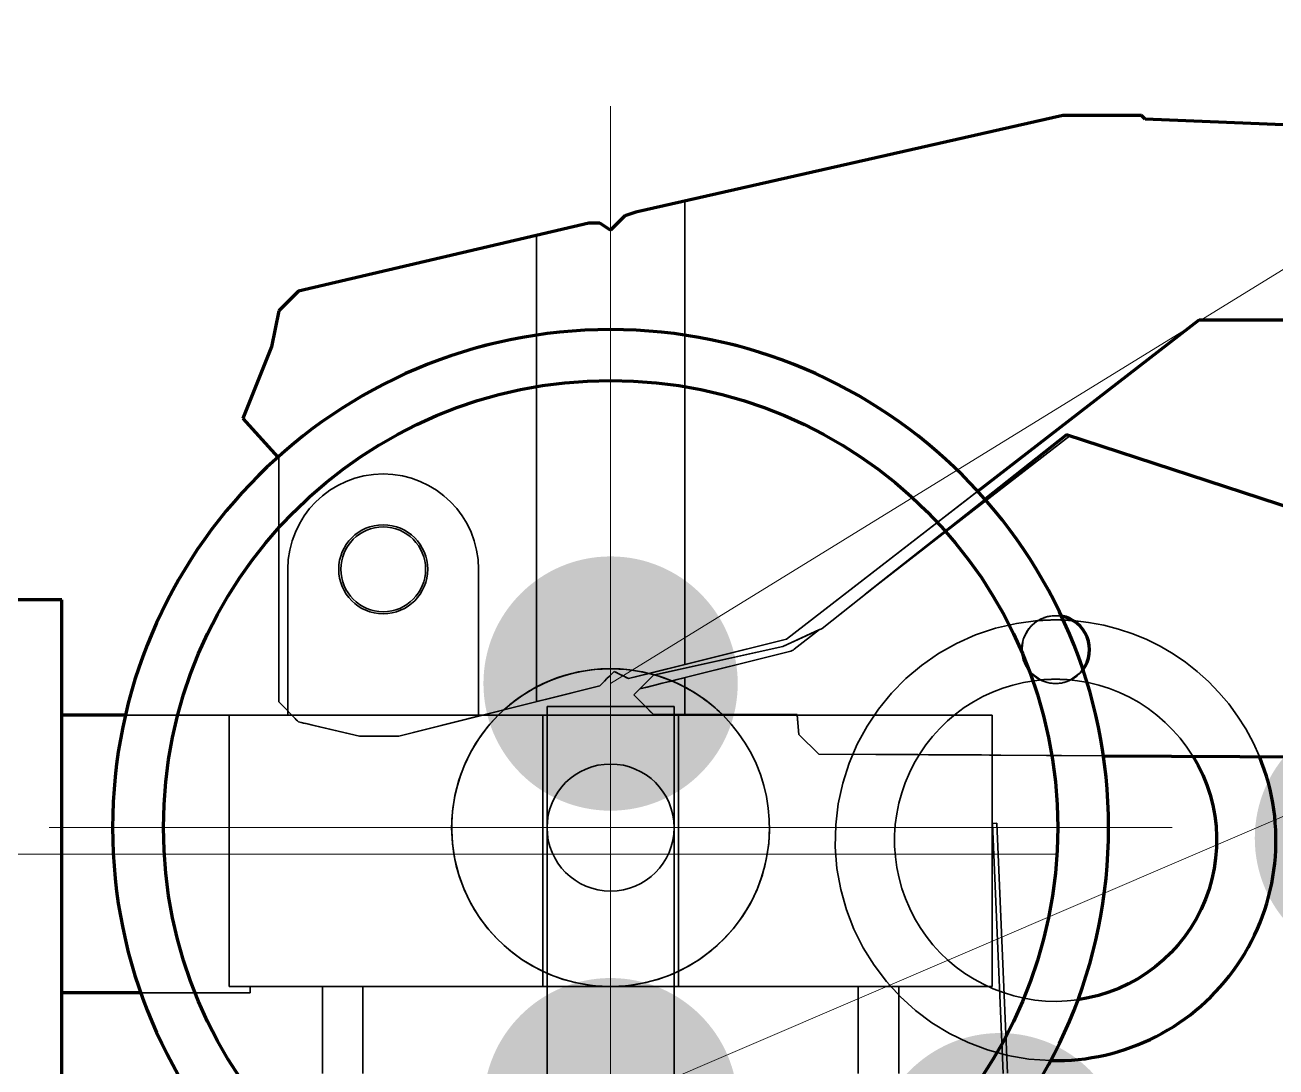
# Model space of a CAD drawing. Header units: millimetres. Extents: x 0 to 2208, y 0 to 420.
# Drawn here: x 87.72 to 93.62, y 216.48 to 221.4 of the extents above; entities that cross this region are included whole.
import ezdxf

# ---------------------------------------------------------------- set-up
doc = ezdxf.new("R2010")
doc.units = ezdxf.units.MM
doc.linetypes.add('IRAM-E-TRAZOS', pattern=[5, 4, -1])
doc.linetypes.add('IRAM-F-TRAZO-PUNTO', pattern=[20, 15, -2, 1, -2])
for name, color, linetype, lineweight in [('01-VISIBLE', 7, 'CONTINUOUS', 70), ('02-OCULTA', 4, 'IRAM-E-TRAZOS', 35), ('03-EJE', 1, 'IRAM-F-TRAZO-PUNTO', 18), ('08-FINA', 5, 'CONTINUOUS', 18)]:
    doc.layers.add(name, color=color, linetype=linetype, lineweight=lineweight)

msp = doc.modelspace()

# ---------------------------------------------------------------- hatches: boundary and pattern name
at = {"layer": '08-FINA'}
h = msp.add_hatch(color=7, dxfattribs=at)
h.dxf.hatch_style = 1
edge = h.paths.add_edge_path()
edge.add_arc((90.4841, 218.2909), 0.6, 0, 360)
h = msp.add_hatch(color=7, dxfattribs=at)
h.dxf.hatch_style = 1
edge = h.paths.add_edge_path()
edge.add_arc((94.1241, 217.5611), 0.6, 0, 360)
h = msp.add_hatch(color=7, dxfattribs=at)
h.dxf.hatch_style = 1
edge = h.paths.add_edge_path()
edge.add_arc((90.4841, 216.3011), 0.6, 0, 360)
h = msp.add_hatch(color=7, dxfattribs=at)
h.dxf.hatch_style = 1
edge = h.paths.add_edge_path()
edge.add_arc((92.3221, 216.0415), 0.6, 0, 360)

# ---------------------------------------------------------------- linework, layer by layer
at = {"layer": '01-VISIBLE'}
for p, q in [((92.6181, 220.9721), (90.6031, 220.5151)), ((92.9901, 220.9721), (92.6181, 220.9721)), ((93.0071, 220.9551), (92.9901, 220.9721)), ((94.2261, 220.9041), (93.0071, 220.9551)), ((90.5521, 220.4981), (90.4841, 220.4301)), ((90.6031, 220.5151), (90.5521, 220.4981)), ((90.3821, 220.4641), (89.0111, 220.1421)), ((90.4331, 220.4641), (90.3821, 220.4641)), ((90.4841, 220.4301), (90.4331, 220.4641)), ((89.0111, 220.1421), (88.9181, 220.0491)), ((88.9181, 220.0491), (88.8841, 219.8801)), ((92.2167, 219.1987), (93.2611, 220.0071)), ((93.2611, 220.0071), (100.0341, 220.0071)), ((88.8841, 219.8801), (88.7481, 219.5411)), ((88.7481, 219.5411), (88.914, 219.3596)), ((92.6351, 219.4651), (92.251, 219.1604)), ((93.7181, 219.1101), (92.6351, 219.4651)), ((87.8941, 218.6861), (86.2941, 218.6861)), ((88.1946, 218.1411), (87.8941, 218.1411)), ((92.8094, 217.9505), (94.4801, 217.9411)), ((88.2673, 216.8311), (87.8941, 216.8311))]:
    msp.add_line(p, q, dxfattribs=at)
for points in [[(87.8941, 216.4361), (87.8941, 216.4861), (87.8941, 216.5361), (87.8941, 216.5861), (87.8941, 216.6361), (87.8941, 216.6861), (87.8941, 216.7361), (87.8941, 216.7861), (87.8941, 216.8361), (87.8941, 216.8861), (87.8941, 216.9361), (87.8941, 216.9861), (87.8941, 217.0361), (87.8941, 217.0861), (87.8941, 217.1361), (87.8941, 217.1861), (87.8941, 217.2361), (87.8941, 217.2861), (87.8941, 217.3361), (87.8941, 217.3861), (87.8941, 217.4361), (87.8941, 217.4861), (87.8941, 217.5361), (87.8941, 217.5861), (87.8941, 217.6361), (87.8941, 217.6861), (87.8941, 217.7361), (87.8941, 217.7861), (87.8941, 217.8361), (87.8941, 217.8861), (87.8941, 217.9361), (87.8941, 217.9861), (87.8941, 218.0361), (87.8941, 218.0861), (87.8941, 218.1361), (87.8941, 218.1861), (87.8941, 218.2361), (87.8941, 218.2861), (87.8941, 218.3361), (87.8941, 218.3861), (87.8941, 218.4361), (87.8941, 218.4861), (87.8941, 218.5361), (87.8941, 218.5861), (87.8941, 218.6361), (87.8941, 218.6861)], [(93.2321, 217.9481), (93.2569, 217.9045), (93.2788, 217.8593), (93.2976, 217.8128), (93.3133, 217.7651), (93.3258, 217.7165), (93.3351, 217.6672), (93.3412, 217.6173), (93.3439, 217.5672), (93.3433, 217.517), (93.3394, 217.467), (93.3322, 217.4173), (93.3217, 217.3682), (93.308, 217.3199), (93.2912, 217.2726), (93.2713, 217.2265), (93.2483, 217.1819), (93.2225, 217.1388), (93.1939, 217.0976), (93.1626, 217.0583), (93.1288, 217.0212), (93.0927, 216.9864), (93.0543, 216.954), (93.0138, 216.9243), (92.9715, 216.8973), (92.9275, 216.8731), (92.882, 216.8519), (92.8352, 216.8338), (92.7873, 216.8188), (92.7385, 216.807), (92.6891, 216.7984)]]:
    msp.add_lwpolyline(points, dxfattribs=at)
msp.add_circle((90.4841, 217.6111), 2.11, dxfattribs=at)
for centre, radius, start, end in [((90.4841, 217.6111), 2.35, 90, -90), ((90.4841, 217.6111), 2.35, -90, 90), ((92.5841, 218.4511), 0.16, -36.40723, 80.01005), ((92.5841, 217.5511), 1.04, -91.27862, 22.33775)]:
    msp.add_arc(centre, radius, start, end, dxfattribs=at)
at = {"layer": '02-OCULTA'}
for p, q in [((92.6181, 220.9721), (90.6031, 220.5151)), ((92.9901, 220.9721), (92.6181, 220.9721)), ((93.0071, 220.9551), (92.9901, 220.9721)), ((94.2261, 220.9041), (93.0071, 220.9551)), ((90.8341, 218.3803), (90.8341, 220.5675)), ((90.5521, 220.4981), (90.4841, 220.4301)), ((90.6031, 220.5151), (90.5521, 220.4981)), ((90.3821, 220.4641), (89.0111, 220.1421)), ((90.4331, 220.4641), (90.3821, 220.4641)), ((90.4841, 220.4301), (90.4331, 220.4641)), ((90.1341, 218.2054), (90.1341, 220.4059)), ((89.0111, 220.1421), (88.9181, 220.0491)), ((88.9181, 220.0491), (88.8841, 219.8801)), ((91.3141, 218.5001), (93.2611, 220.0071)), ((93.2611, 220.0071), (100.0341, 220.0071)), ((88.8841, 219.8801), (88.7481, 219.5411)), ((88.7481, 219.5411), (88.9181, 219.3551)), ((92.6351, 219.4651), (91.4831, 218.5511)), ((91.686, 218.7121), (92.6351, 219.4651)), ((91.686, 218.7121), (92.6351, 219.4651)), ((92.6518, 219.4596), (91.686, 218.7121)), ((92.6518, 219.4596), (91.686, 218.7121)), ((93.7181, 219.1101), (92.6351, 219.4651)), ((92.6351, 219.4651), (92.6518, 219.4596)), ((92.6351, 219.4651), (92.6518, 219.4596)), ((88.914, 219.3596), (88.9181, 219.3551)), ((88.9181, 219.3551), (88.9181, 218.2041)), ((88.9181, 219.3551), (88.9181, 218.2041)), ((91.3141, 218.5001), (92.2167, 219.1987)), ((92.251, 219.1604), (91.4831, 218.5511)), ((88.9611, 218.1411), (88.9611, 218.8301)), ((88.9611, 218.1411), (88.9611, 218.8301)), ((88.9611, 218.1606), (88.9611, 218.8301)), ((88.9611, 218.1606), (88.9611, 218.8301)), ((89.8611, 218.1411), (89.8611, 218.8301)), ((89.8611, 218.1411), (89.8611, 218.8301)), ((91.4831, 218.5511), (91.2971, 218.4661)), ((91.4831, 218.5511), (91.2971, 218.4661)), ((91.2971, 218.4661), (91.4707, 218.5454)), ((91.2971, 218.4661), (91.4707, 218.5454)), ((91.4707, 218.5454), (91.3508, 218.4527)), ((91.4707, 218.5454), (91.3508, 218.4527)), ((90.5691, 218.3141), (91.3141, 218.5001)), ((90.6668, 218.3385), (91.3141, 218.5001)), ((91.3286, 218.4419), (90.6222, 218.2655)), ((91.2971, 218.4661), (90.6871, 218.3311)), ((90.6871, 218.3311), (91.2971, 218.4661)), ((91.2971, 218.4661), (90.691, 218.332)), ((90.691, 218.332), (91.2971, 218.4661)), ((91.3286, 218.4419), (90.7731, 218.3032)), ((91.3345, 218.4437), (91.3286, 218.4419)), ((91.3345, 218.4437), (91.3286, 218.4419)), ((91.3403, 218.4461), (91.3345, 218.4437)), ((91.3403, 218.4461), (91.3345, 218.4437)), ((91.3457, 218.4491), (91.3403, 218.4461)), ((91.3457, 218.4491), (91.3403, 218.4461)), ((91.3508, 218.4527), (91.3457, 218.4491)), ((91.3508, 218.4527), (91.3457, 218.4491)), ((90.4331, 218.2801), (90.5011, 218.3481)), ((90.4331, 218.2801), (90.5011, 218.3481)), ((90.5011, 218.3481), (90.5691, 218.3141)), ((90.5011, 218.3481), (90.5691, 218.3141)), ((90.5691, 218.3141), (90.6668, 218.3385)), ((90.6871, 218.3311), (90.5941, 218.2371)), ((90.6222, 218.2655), (90.6871, 218.3311)), ((90.7731, 218.3032), (90.6222, 218.2655)), ((90.8341, 218.1441), (90.8341, 218.3184)), ((89.4851, 218.0431), (90.4331, 218.2801)), ((89.9806, 218.167), (90.4331, 218.2801)), ((90.6222, 218.2655), (90.5941, 218.2371)), ((88.9181, 218.2041), (89.0111, 218.1101)), ((88.9181, 218.2041), (89.0111, 218.1101)), ((90.1841, 215.1129), (90.1841, 218.1829)), ((90.5941, 218.2371), (90.6871, 218.1441)), ((90.5941, 218.2371), (90.6871, 218.1441)), ((90.7841, 215.1129), (90.7841, 218.1829)), ((88.6841, 218.1411), (88.1946, 218.1411)), ((88.6841, 216.8611), (88.6841, 218.1411)), ((88.7841, 218.1411), (88.6841, 218.1411)), ((88.6841, 216.8611), (88.6841, 218.1411)), ((88.9804, 218.1411), (88.9611, 218.1606)), ((88.9804, 218.1411), (88.9611, 218.1606)), ((88.9611, 218.1411), (89.8611, 218.1411)), ((88.9611, 218.1411), (89.8611, 218.1411)), ((88.9804, 218.1411), (89.8611, 218.1411)), ((88.9804, 218.1411), (89.8611, 218.1411)), ((89.0841, 218.1411), (89.9534, 218.1411)), ((89.0841, 218.1411), (91.8841, 218.1411)), ((89.0841, 218.1411), (89.8771, 218.1411)), ((89.0841, 218.1411), (89.8771, 218.1411)), ((89.4851, 218.0431), (89.9806, 218.167)), ((89.8771, 218.1411), (89.4851, 218.0431)), ((89.8771, 218.1411), (89.4851, 218.0431)), ((89.9534, 218.1411), (91.0147, 218.1411)), ((90.1641, 216.8611), (90.1641, 218.1411)), ((90.6871, 218.1441), (91.0117, 218.1441)), ((90.6871, 218.1441), (91.3651, 218.1441)), ((90.8041, 216.8611), (90.8041, 218.1411)), ((91.0117, 218.1441), (91.3651, 218.1441)), ((91.0147, 218.1411), (91.8841, 218.1411)), ((91.3651, 218.1441), (91.3731, 218.0511)), ((91.3651, 218.1441), (91.3731, 218.0511)), ((91.3653, 218.1411), (91.8841, 218.1411)), ((91.3731, 218.0511), (91.3653, 218.1411)), ((91.3653, 218.1411), (91.8841, 218.1411)), ((91.3731, 218.0511), (91.3653, 218.1411)), ((92.2841, 216.8611), (92.2841, 218.1411)), ((92.2841, 216.8611), (92.2841, 218.1411)), ((92.2841, 217.9535), (92.2841, 218.1411)), ((92.2841, 217.9535), (92.2841, 218.1411)), ((89.0111, 218.1101), (89.2991, 218.0431)), ((89.0111, 218.1101), (89.2991, 218.0431)), ((89.2991, 218.0431), (89.0841, 218.0931)), ((89.2991, 218.0431), (89.0841, 218.0931)), ((89.2991, 218.0431), (89.4851, 218.0431)), ((89.2991, 218.0431), (89.4851, 218.0431)), ((89.4851, 218.0431), (89.2991, 218.0431)), ((89.4851, 218.0431), (89.2991, 218.0431)), ((91.3731, 218.0511), (91.4661, 217.9581)), ((91.3731, 218.0511), (91.4661, 217.9581)), ((91.4661, 217.9581), (91.3731, 218.0511)), ((91.4661, 217.9581), (91.3731, 218.0511)), ((91.4661, 217.9581), (92.8094, 217.9505)), ((91.8841, 217.9557), (91.4661, 217.9581)), ((91.8841, 217.9557), (91.4661, 217.9581)), ((91.4661, 217.9581), (94.4801, 217.9411)), ((92.2871, 217.6311), (92.307, 217.632)), ((92.2871, 217.6311), (92.307, 217.632)), ((92.3371, 216.4511), (92.2871, 217.6311)), ((92.3371, 216.4511), (92.2871, 217.6311)), ((92.307, 217.632), (92.3571, 216.4515)), ((92.307, 217.632), (92.3571, 216.4515)), ((88.7841, 216.8311), (88.2673, 216.8311)), ((88.7841, 216.8611), (88.6841, 216.8611)), ((88.7841, 216.8611), (88.6841, 216.8611)), ((89.0841, 216.8611), (90.4841, 216.8611)), ((89.0841, 216.8611), (91.8841, 216.8611)), ((89.1241, 216.4511), (89.1241, 216.8611)), ((89.3153, 216.4511), (89.3153, 216.8611)), ((90.4841, 216.8611), (91.8841, 216.8611)), ((91.6529, 216.4511), (91.6529, 216.8611)), ((91.8441, 216.4511), (91.8441, 216.8611))]:
    msp.add_line(p, q, dxfattribs=at)
for points in [[(90.6031, 220.5151), (90.6416, 220.5238), (90.6801, 220.5326), (90.7186, 220.5413), (90.7571, 220.55), (90.7956, 220.5588), (90.8341, 220.5675)], [(90.8341, 220.5675), (90.7956, 220.5588), (90.7571, 220.55), (90.7186, 220.5413), (90.6801, 220.5326), (90.6416, 220.5238), (90.6031, 220.5151)], [(90.4841, 220.4301), (90.4954, 220.4414), (90.5067, 220.4528), (90.5181, 220.4641), (90.5294, 220.4754), (90.5407, 220.4868), (90.5521, 220.4981)], [(90.5521, 220.4981), (90.5407, 220.4868), (90.5294, 220.4754), (90.5181, 220.4641), (90.5067, 220.4528), (90.4954, 220.4414), (90.4841, 220.4301)], [(90.5521, 220.4981), (90.5606, 220.5009), (90.5691, 220.5038), (90.5776, 220.5066), (90.5861, 220.5094), (90.5946, 220.5123), (90.6031, 220.5151)], [(90.6031, 220.5151), (90.5946, 220.5123), (90.5861, 220.5094), (90.5776, 220.5066), (90.5691, 220.5038), (90.5606, 220.5009), (90.5521, 220.4981)], [(90.3821, 220.4641), (90.3407, 220.4544), (90.2994, 220.4447), (90.2581, 220.435), (90.2167, 220.4253), (90.1754, 220.4156), (90.1341, 220.4059)], [(90.1341, 220.4059), (90.1754, 220.4156), (90.2167, 220.4253), (90.2581, 220.435), (90.2994, 220.4447), (90.3407, 220.4544), (90.3821, 220.4641)], [(90.4331, 220.4641), (90.4246, 220.4641), (90.4161, 220.4641), (90.4076, 220.4641), (90.3991, 220.4641), (90.3906, 220.4641), (90.3821, 220.4641)], [(90.3821, 220.4641), (90.3906, 220.4641), (90.3991, 220.4641), (90.4076, 220.4641), (90.4161, 220.4641), (90.4246, 220.4641), (90.4331, 220.4641)], [(90.4331, 220.4641), (90.4416, 220.4584), (90.4501, 220.4528), (90.4586, 220.4471), (90.4671, 220.4414), (90.4756, 220.4358), (90.4841, 220.4301)], [(90.4841, 220.4301), (90.4756, 220.4358), (90.4671, 220.4414), (90.4586, 220.4471), (90.4501, 220.4528), (90.4416, 220.4584), (90.4331, 220.4641)], [(87.8941, 218.6861), (87.8941, 218.6361), (87.8941, 218.5861), (87.8941, 218.5361), (87.8941, 218.4861), (87.8941, 218.4361), (87.8941, 218.3861), (87.8941, 218.3361), (87.8941, 218.2861), (87.8941, 218.2361), (87.8941, 218.1861), (87.8941, 218.1361), (87.8941, 218.0861), (87.8941, 218.0361), (87.8941, 217.9861), (87.8941, 217.9361), (87.8941, 217.8861), (87.8941, 217.8361), (87.8941, 217.7861), (87.8941, 217.7361), (87.8941, 217.6861), (87.8941, 217.6361), (87.8941, 217.5861), (87.8941, 217.5361), (87.8941, 217.4861), (87.8941, 217.4361), (87.8941, 217.3861), (87.8941, 217.3361), (87.8941, 217.2861), (87.8941, 217.2361), (87.8941, 217.1861), (87.8941, 217.1361), (87.8941, 217.0861), (87.8941, 217.0361), (87.8941, 216.9861), (87.8941, 216.9361), (87.8941, 216.8861), (87.8941, 216.8361), (87.8941, 216.7861), (87.8941, 216.7361), (87.8941, 216.6861), (87.8941, 216.6361), (87.8941, 216.5861), (87.8941, 216.5361), (87.8941, 216.4861), (87.8941, 216.4361)], [(92.513, 218.3078), (92.4675, 218.3415), (92.4366, 218.389), (92.4242, 218.4442), (92.4318, 218.5003), (92.4585, 218.5502), (92.5009, 218.5878)], [(92.6552, 218.3078), (92.7006, 218.3415), (92.7315, 218.389), (92.7439, 218.4442), (92.7363, 218.5003), (92.7096, 218.5502), (92.6673, 218.5878)], [(90.5691, 218.3141), (90.6132, 218.3251), (90.6574, 218.3362), (90.7016, 218.3472), (90.7457, 218.3582), (90.7899, 218.3692), (90.8341, 218.3803)], [(90.8341, 218.3803), (90.7899, 218.3692), (90.7457, 218.3582), (90.7016, 218.3472), (90.6574, 218.3362), (90.6132, 218.3251), (90.5691, 218.3141)], [(90.4331, 218.2801), (90.4444, 218.2914), (90.4557, 218.3028), (90.4671, 218.3141), (90.4784, 218.3254), (90.4897, 218.3368), (90.5011, 218.3481)], [(90.5011, 218.3481), (90.4897, 218.3368), (90.4784, 218.3254), (90.4671, 218.3141), (90.4557, 218.3028), (90.4444, 218.2914), (90.4331, 218.2801)], [(90.5011, 218.3481), (90.5124, 218.3424), (90.5237, 218.3368), (90.5351, 218.3311), (90.5464, 218.3254), (90.5577, 218.3198), (90.5691, 218.3141)], [(90.5691, 218.3141), (90.5577, 218.3198), (90.5464, 218.3254), (90.5351, 218.3311), (90.5237, 218.3368), (90.5124, 218.3424), (90.5011, 218.3481)], [(90.6222, 218.2655), (90.6575, 218.2743), (90.6928, 218.2832), (90.7281, 218.292), (90.7634, 218.3008), (90.7987, 218.3096), (90.8341, 218.3184)], [(90.8341, 218.3184), (90.7987, 218.3096), (90.7634, 218.3008), (90.7281, 218.292), (90.6928, 218.2832), (90.6575, 218.2743), (90.6222, 218.2655)], [(92.6891, 216.7984), (92.6385, 216.7931), (92.5876, 216.7911), (92.5368, 216.7926), (92.4862, 216.7974), (92.436, 216.8057), (92.3864, 216.8172), (92.3378, 216.8321), (92.2902, 216.8502), (92.244, 216.8714), (92.1993, 216.8957), (92.1563, 216.9229), (92.1153, 216.9529), (92.0763, 216.9856), (92.0396, 217.0208), (92.0054, 217.0585), (91.9737, 217.0983), (91.9448, 217.1401), (91.9187, 217.1838), (91.8956, 217.2291), (91.8756, 217.2759), (91.8588, 217.3239), (91.8452, 217.3729), (91.835, 217.4227), (91.8281, 217.4731), (91.8246, 217.5239), (91.8244, 217.5747), (91.8277, 217.6255), (91.8344, 217.6759), (91.8444, 217.7258), (91.8578, 217.7749), (91.8744, 217.823), (91.8941, 217.8698), (91.917, 217.9153), (91.9429, 217.9591), (91.9716, 218.0011), (92.003, 218.041), (92.0371, 218.0788), (92.0736, 218.1142), (92.1125, 218.1471), (92.1534, 218.1773), (92.1962, 218.2047), (92.2408, 218.2292), (92.2869, 218.2506), (92.3344, 218.2689), (92.383, 218.284), (92.4325, 218.2958), (92.4826, 218.3043), (92.5332, 218.3094), (92.5841, 218.3111)], [(92.5841, 218.3111), (92.6358, 218.3093), (92.6872, 218.3041), (92.7382, 218.2953), (92.7885, 218.2831), (92.8378, 218.2675), (92.8859, 218.2486), (92.9327, 218.2264), (92.9778, 218.2012), (93.0211, 218.1729), (93.0624, 218.1417), (93.1014, 218.1078), (93.1381, 218.0713), (93.1722, 218.0324), (93.2036, 217.9913), (93.2321, 217.9481)], [(90.4331, 218.2801), (90.3832, 218.2676), (90.3334, 218.2552), (90.2836, 218.2427), (90.2337, 218.2303), (90.1839, 218.2178), (90.1341, 218.2054)], [(90.1341, 218.2054), (90.1839, 218.2178), (90.2337, 218.2303), (90.2836, 218.2427), (90.3334, 218.2552), (90.3832, 218.2676), (90.4331, 218.2801)], [(90.6222, 218.2655), (90.6175, 218.2608), (90.6128, 218.2561), (90.6081, 218.2513), (90.6034, 218.2466), (90.5987, 218.2418), (90.5941, 218.2371)], [(90.5941, 218.2371), (90.5987, 218.2418), (90.6034, 218.2466), (90.6081, 218.2513), (90.6128, 218.2561), (90.6175, 218.2608), (90.6222, 218.2655)], [(90.7841, 218.1829), (90.7341, 218.1829), (90.6841, 218.1829), (90.6341, 218.1829), (90.5841, 218.1829), (90.5341, 218.1829), (90.4841, 218.1829), (90.4341, 218.1829), (90.3841, 218.1829), (90.3341, 218.1829), (90.2841, 218.1829), (90.2341, 218.1829), (90.1841, 218.1829)], [(90.1841, 218.1829), (90.2341, 218.1829), (90.2841, 218.1829), (90.3341, 218.1829), (90.3841, 218.1829), (90.4341, 218.1829), (90.4841, 218.1829), (90.5341, 218.1829), (90.5841, 218.1829), (90.6341, 218.1829), (90.6841, 218.1829), (90.7341, 218.1829), (90.7841, 218.1829)], [(90.5941, 218.2371), (90.6096, 218.2216), (90.6251, 218.2061), (90.6406, 218.1906), (90.6561, 218.1751), (90.6716, 218.1596), (90.6871, 218.1441)], [(90.6871, 218.1441), (90.6716, 218.1596), (90.6561, 218.1751), (90.6406, 218.1906), (90.6251, 218.2061), (90.6096, 218.2216), (90.5941, 218.2371)], [(87.8941, 216.8311), (87.8941, 216.8815), (87.8941, 216.9319), (87.8941, 216.9823), (87.8941, 217.0326), (87.8941, 217.083), (87.8941, 217.1334), (87.8941, 217.1838), (87.8941, 217.2342), (87.8941, 217.2846), (87.8941, 217.3349), (87.8941, 217.3853), (87.8941, 217.4357), (87.8941, 217.4861), (87.8941, 217.5365), (87.8941, 217.5869), (87.8941, 217.6373), (87.8941, 217.6876), (87.8941, 217.738), (87.8941, 217.7884), (87.8941, 217.8388), (87.8941, 217.8892), (87.8941, 217.9396), (87.8941, 217.9899), (87.8941, 218.0403), (87.8941, 218.0907), (87.8941, 218.1411)], [(87.8941, 218.1411), (87.8941, 218.0907), (87.8941, 218.0403), (87.8941, 217.9899), (87.8941, 217.9396), (87.8941, 217.8892), (87.8941, 217.8388), (87.8941, 217.7884), (87.8941, 217.738), (87.8941, 217.6876), (87.8941, 217.6373), (87.8941, 217.5869), (87.8941, 217.5365), (87.8941, 217.4861), (87.8941, 217.4357), (87.8941, 217.3853), (87.8941, 217.3349), (87.8941, 217.2846), (87.8941, 217.2342), (87.8941, 217.1838), (87.8941, 217.1334), (87.8941, 217.083), (87.8941, 217.0326), (87.8941, 216.9823), (87.8941, 216.9319), (87.8941, 216.8815), (87.8941, 216.8311)], [(88.6841, 216.8611), (88.6841, 216.9123), (88.6841, 216.9635), (88.6841, 217.0147), (88.6841, 217.0659), (88.6841, 217.1171), (88.6841, 217.1683), (88.6841, 217.2195), (88.6841, 217.2707), (88.6841, 217.3219), (88.6841, 217.3731), (88.6841, 217.4243), (88.6841, 217.4755), (88.6841, 217.5267), (88.6841, 217.5779), (88.6841, 217.6291), (88.6841, 217.6803), (88.6841, 217.7315), (88.6841, 217.7827), (88.6841, 217.8339), (88.6841, 217.8851), (88.6841, 217.9363), (88.6841, 217.9875), (88.6841, 218.0387), (88.6841, 218.0899), (88.6841, 218.1411)], [(88.6841, 218.1411), (88.7412, 218.1411), (88.7983, 218.1411), (88.8555, 218.1411), (88.9126, 218.1411), (88.9698, 218.1411), (89.0269, 218.1411), (89.0841, 218.1411)], [(88.6841, 218.1411), (88.7341, 218.1411), (88.7841, 218.1411), (88.8341, 218.1411), (88.8841, 218.1411), (88.9341, 218.1411), (88.9841, 218.1411), (89.0341, 218.1411), (89.0841, 218.1411)], [(88.6841, 218.1411), (88.6841, 218.0899), (88.6841, 218.0387), (88.6841, 217.9875), (88.6841, 217.9363), (88.6841, 217.8851), (88.6841, 217.8339), (88.6841, 217.7827), (88.6841, 217.7315), (88.6841, 217.6803), (88.6841, 217.6291), (88.6841, 217.5779), (88.6841, 217.5267), (88.6841, 217.4755), (88.6841, 217.4243), (88.6841, 217.3731), (88.6841, 217.3219), (88.6841, 217.2707), (88.6841, 217.2195), (88.6841, 217.1683), (88.6841, 217.1171), (88.6841, 217.0659), (88.6841, 217.0147), (88.6841, 216.9635), (88.6841, 216.9123), (88.6841, 216.8611)], [(89.0111, 218.1101), (89.006, 218.1153), (89.0008, 218.1204), (88.9957, 218.1256), (88.9906, 218.1308), (88.9855, 218.1359), (88.9804, 218.1411)], [(88.9804, 218.1411), (88.9855, 218.1359), (88.9906, 218.1308), (88.9957, 218.1256), (89.0008, 218.1204), (89.006, 218.1153), (89.0111, 218.1101)], [(88.9804, 218.1411), (88.9977, 218.1411), (89.0149, 218.1411), (89.0322, 218.1411), (89.0495, 218.1411), (89.0668, 218.1411), (89.0841, 218.1411)], [(88.9804, 218.1411), (88.9977, 218.1411), (89.0149, 218.1411), (89.0322, 218.1411), (89.0495, 218.1411), (89.0668, 218.1411), (89.0841, 218.1411)], [(90.8041, 218.1411), (90.7507, 218.1411), (90.6974, 218.1411), (90.6441, 218.1411), (90.5907, 218.1411), (90.5374, 218.1411), (90.4841, 218.1411), (90.4307, 218.1411), (90.3774, 218.1411), (90.3241, 218.1411), (90.2707, 218.1411), (90.2174, 218.1411), (90.1641, 218.1411)], [(90.1641, 218.1411), (90.2174, 218.1411), (90.2707, 218.1411), (90.3241, 218.1411), (90.3774, 218.1411), (90.4307, 218.1411), (90.4841, 218.1411), (90.5374, 218.1411), (90.5907, 218.1411), (90.6441, 218.1411), (90.6974, 218.1411), (90.7507, 218.1411), (90.8041, 218.1411)], [(90.6871, 218.1441), (90.7116, 218.1441), (90.7361, 218.1441), (90.7606, 218.1441), (90.7851, 218.1441), (90.8096, 218.1441), (90.8341, 218.1441)], [(90.8341, 218.1441), (90.8096, 218.1441), (90.7851, 218.1441), (90.7606, 218.1441), (90.7361, 218.1441), (90.7116, 218.1441), (90.6871, 218.1441)], [(92.2841, 218.1411), (92.2341, 218.1411), (92.1841, 218.1411), (92.1341, 218.1411), (92.0841, 218.1411), (92.0341, 218.1411), (91.9841, 218.1411), (91.9341, 218.1411), (91.8841, 218.1411)], [(92.2841, 218.1411), (92.2269, 218.1411), (92.1698, 218.1411), (92.1126, 218.1411), (92.0555, 218.1411), (91.9983, 218.1411), (91.9412, 218.1411), (91.8841, 218.1411)], [(89.0841, 218.0931), (89.0719, 218.096), (89.0597, 218.0988), (89.0476, 218.1016), (89.0354, 218.1044), (89.0232, 218.1073), (89.0111, 218.1101)], [(89.0111, 218.1101), (89.0232, 218.1073), (89.0354, 218.1044), (89.0476, 218.1016), (89.0597, 218.0988), (89.0719, 218.096), (89.0841, 218.0931)], [(91.8841, 217.9557), (91.9341, 217.9555), (91.9841, 217.9552), (92.0341, 217.9549), (92.0841, 217.9546), (92.1341, 217.9543), (92.1841, 217.9541), (92.2341, 217.9538), (92.2841, 217.9535)], [(92.2841, 217.9535), (92.2341, 217.9538), (92.1841, 217.9541), (92.1341, 217.9543), (92.0841, 217.9546), (92.0341, 217.9549), (91.9841, 217.9552), (91.9341, 217.9555), (91.8841, 217.9557)], [(88.6841, 216.8611), (88.7412, 216.8611), (88.7983, 216.8611), (88.8555, 216.8611), (88.9126, 216.8611), (88.9698, 216.8611), (89.0269, 216.8611), (89.0841, 216.8611)], [(88.6841, 216.8611), (88.7341, 216.8611), (88.7841, 216.8611), (88.8341, 216.8611), (88.8841, 216.8611), (88.9341, 216.8611), (88.9841, 216.8611), (89.0341, 216.8611), (89.0841, 216.8611)], [(88.7841, 216.8611), (88.7841, 216.8561), (88.7841, 216.8511), (88.7841, 216.8461), (88.7841, 216.8411), (88.7841, 216.8361), (88.7841, 216.8311)], [(88.7841, 216.8311), (88.7841, 216.8361), (88.7841, 216.8411), (88.7841, 216.8461), (88.7841, 216.8511), (88.7841, 216.8561), (88.7841, 216.8611)], [(91.8441, 216.8611), (91.7937, 216.8611), (91.7433, 216.8611), (91.693, 216.8611), (91.6426, 216.8611), (91.5922, 216.8611), (91.5418, 216.8611), (91.4915, 216.8611), (91.4411, 216.8611), (91.3907, 216.8611), (91.3404, 216.8611), (91.29, 216.8611), (91.2396, 216.8611), (91.1892, 216.8611), (91.1389, 216.8611), (91.0885, 216.8611), (91.0381, 216.8611), (90.9878, 216.8611), (90.9374, 216.8611), (90.887, 216.8611), (90.8367, 216.8611), (90.7863, 216.8611), (90.7359, 216.8611), (90.6855, 216.8611), (90.6352, 216.8611), (90.5848, 216.8611), (90.5344, 216.8611), (90.4841, 216.8611), (90.4337, 216.8611), (90.3833, 216.8611), (90.333, 216.8611), (90.2826, 216.8611), (90.2322, 216.8611), (90.1818, 216.8611), (90.1315, 216.8611), (90.0811, 216.8611), (90.0307, 216.8611), (89.9804, 216.8611), (89.93, 216.8611), (89.8796, 216.8611), (89.8292, 216.8611), (89.7789, 216.8611), (89.7285, 216.8611), (89.6781, 216.8611), (89.6278, 216.8611), (89.5774, 216.8611), (89.527, 216.8611), (89.4767, 216.8611), (89.4263, 216.8611), (89.3759, 216.8611), (89.3255, 216.8611), (89.2752, 216.8611), (89.2248, 216.8611), (89.1744, 216.8611), (89.1241, 216.8611)], [(89.1241, 216.8611), (89.1744, 216.8611), (89.2248, 216.8611), (89.2752, 216.8611), (89.3255, 216.8611), (89.3759, 216.8611), (89.4263, 216.8611), (89.4767, 216.8611), (89.527, 216.8611), (89.5774, 216.8611), (89.6278, 216.8611), (89.6781, 216.8611), (89.7285, 216.8611), (89.7789, 216.8611), (89.8292, 216.8611), (89.8796, 216.8611), (89.93, 216.8611), (89.9804, 216.8611), (90.0307, 216.8611), (90.0811, 216.8611), (90.1315, 216.8611), (90.1818, 216.8611), (90.2322, 216.8611), (90.2826, 216.8611), (90.333, 216.8611), (90.3833, 216.8611), (90.4337, 216.8611), (90.4841, 216.8611), (90.5344, 216.8611), (90.5848, 216.8611), (90.6352, 216.8611), (90.6855, 216.8611), (90.7359, 216.8611), (90.7863, 216.8611), (90.8367, 216.8611), (90.887, 216.8611), (90.9374, 216.8611), (90.9878, 216.8611), (91.0381, 216.8611), (91.0885, 216.8611), (91.1389, 216.8611), (91.1892, 216.8611), (91.2396, 216.8611), (91.29, 216.8611), (91.3404, 216.8611), (91.3907, 216.8611), (91.4411, 216.8611), (91.4915, 216.8611), (91.5418, 216.8611), (91.5922, 216.8611), (91.6426, 216.8611), (91.693, 216.8611), (91.7433, 216.8611), (91.7937, 216.8611), (91.8441, 216.8611)], [(91.6529, 216.8611), (91.602, 216.8611), (91.5512, 216.8611), (91.5004, 216.8611), (91.4496, 216.8611), (91.3988, 216.8611), (91.348, 216.8611), (91.2971, 216.8611), (91.2463, 216.8611), (91.1955, 216.8611), (91.1447, 216.8611), (91.0939, 216.8611), (91.0431, 216.8611), (90.9922, 216.8611), (90.9414, 216.8611), (90.8906, 216.8611), (90.8398, 216.8611), (90.789, 216.8611), (90.7381, 216.8611), (90.6873, 216.8611), (90.6365, 216.8611), (90.5857, 216.8611), (90.5349, 216.8611), (90.4841, 216.8611), (90.4332, 216.8611), (90.3824, 216.8611), (90.3316, 216.8611), (90.2808, 216.8611), (90.23, 216.8611), (90.1792, 216.8611), (90.1283, 216.8611), (90.0775, 216.8611), (90.0267, 216.8611), (89.9759, 216.8611), (89.9251, 216.8611), (89.8743, 216.8611), (89.8234, 216.8611), (89.7726, 216.8611), (89.7218, 216.8611), (89.671, 216.8611), (89.6202, 216.8611), (89.5693, 216.8611), (89.5185, 216.8611), (89.4677, 216.8611), (89.4169, 216.8611), (89.3661, 216.8611), (89.3153, 216.8611)], [(89.3153, 216.8611), (89.3661, 216.8611), (89.4169, 216.8611), (89.4677, 216.8611), (89.5185, 216.8611), (89.5693, 216.8611), (89.6202, 216.8611), (89.671, 216.8611), (89.7218, 216.8611), (89.7726, 216.8611), (89.8234, 216.8611), (89.8743, 216.8611), (89.9251, 216.8611), (89.9759, 216.8611), (90.0267, 216.8611), (90.0775, 216.8611), (90.1283, 216.8611), (90.1792, 216.8611), (90.23, 216.8611), (90.2808, 216.8611), (90.3316, 216.8611), (90.3824, 216.8611), (90.4332, 216.8611), (90.4841, 216.8611), (90.5349, 216.8611), (90.5857, 216.8611), (90.6365, 216.8611), (90.6873, 216.8611), (90.7381, 216.8611), (90.789, 216.8611), (90.8398, 216.8611), (90.8906, 216.8611), (90.9414, 216.8611), (90.9922, 216.8611), (91.0431, 216.8611), (91.0939, 216.8611), (91.1447, 216.8611), (91.1955, 216.8611), (91.2463, 216.8611), (91.2971, 216.8611), (91.348, 216.8611), (91.3988, 216.8611), (91.4496, 216.8611), (91.5004, 216.8611), (91.5512, 216.8611), (91.602, 216.8611), (91.6529, 216.8611)], [(90.8041, 216.8611), (90.7507, 216.8611), (90.6974, 216.8611), (90.6441, 216.8611), (90.5907, 216.8611), (90.5374, 216.8611), (90.4841, 216.8611), (90.4307, 216.8611), (90.3774, 216.8611), (90.3241, 216.8611), (90.2707, 216.8611), (90.2174, 216.8611), (90.1641, 216.8611)], [(90.1641, 216.8611), (90.2174, 216.8611), (90.2707, 216.8611), (90.3241, 216.8611), (90.3774, 216.8611), (90.4307, 216.8611), (90.4841, 216.8611), (90.5374, 216.8611), (90.5907, 216.8611), (90.6441, 216.8611), (90.6974, 216.8611), (90.7507, 216.8611), (90.8041, 216.8611)], [(92.2841, 216.8611), (92.2269, 216.8611), (92.1698, 216.8611), (92.1126, 216.8611), (92.0555, 216.8611), (91.9983, 216.8611), (91.9412, 216.8611), (91.8841, 216.8611)], [(92.2841, 216.8611), (92.2341, 216.8611), (92.1841, 216.8611), (92.1341, 216.8611), (92.0841, 216.8611), (92.0341, 216.8611), (91.9841, 216.8611), (91.9341, 216.8611), (91.8841, 216.8611)]]:
    msp.add_lwpolyline(points, dxfattribs=at)
for centre, radius in [((90.4841, 217.6111), 2.35), ((89.4111, 218.8301), 0.21), ((89.4111, 218.8301), 0.21), ((89.4111, 218.8301), 0.2), ((89.4111, 218.8301), 0.2), ((89.4111, 218.8301), 0.2), ((89.4111, 218.8301), 0.2), ((92.5841, 218.4511), 0.16), ((92.5841, 218.4511), 0.16), ((90.4841, 217.6111), 0.75), ((90.4841, 217.6111), 0.3), ((90.4841, 217.6111), 0.3), ((90.4841, 217.6111), 0.3)]:
    msp.add_circle(centre, radius, dxfattribs=at)
for centre, radius, start, end in [((89.4111, 218.8301), 0.45, 0, 180), ((89.4111, 218.8301), 0.45, 0, 180), ((92.5841, 218.4511), 0.16, 90, -36.40723), ((92.5841, 218.4511), 0.16, 90, 121.33221), ((92.5841, 218.4511), 0.16, 80.01005, 90), ((92.5841, 218.4511), 0.16, 58.66779, 90), ((92.5841, 217.5511), 1.04, 94.58856, -91.27862), ((92.5841, 217.5511), 1.04, 90, 94.58856), ((92.5841, 217.5511), 1.04, 85.41144, 90), ((92.5841, 217.5511), 1.04, 22.33775, 85.41144), ((90.4841, 217.6111), 0.75, 44.96435, 135.03565), ((90.4841, 217.6111), 0.75, 75.89859, 132.16875), ((90.4841, 217.6111), 0.75, 75.89859, 132.16875), ((90.4841, 217.6111), 0.75, 45.28918, 73.98104), ((90.4841, 217.6111), 0.75, 67.3364, 73.98104), ((90.4841, 217.6111), 0.75, 45.28918, 67.3364), ((92.5841, 217.5511), 0.76, 90, 95.3682), ((92.5841, 218.4511), 0.16, -116.38433, -63.61567), ((92.5841, 217.5511), 0.76, 84.6318, 90), ((90.4841, 217.6111), 0.75, 135.03565, -90), ((90.4841, 217.6111), 0.75, -90, 44.96435)]:
    msp.add_arc(centre, radius, start, end, dxfattribs=at)
at = {"layer": '03-EJE'}
for p, q in [((90.4841, 146.0159), (90.4841, 221.2721)), ((90.4841, 214.9611), (90.4841, 220.2611)), ((87.8341, 217.6111), (93.1341, 217.6111)), ((86.4941, 217.4861), (92.5841, 217.4861))]:
    msp.add_line(p, q, dxfattribs=at)
at = {"layer": '08-FINA'}
for p, q in [((130.0779, 242.6688), (90.4841, 218.2909)), ((129.8086, 233.1876), (90.4841, 216.3011))]:
    msp.add_line(p, q, dxfattribs=at)
msp.add_circle((92.4841, 218.6116), 7.3667, dxfattribs=at)

doc.saveas('drawing.dxf')
